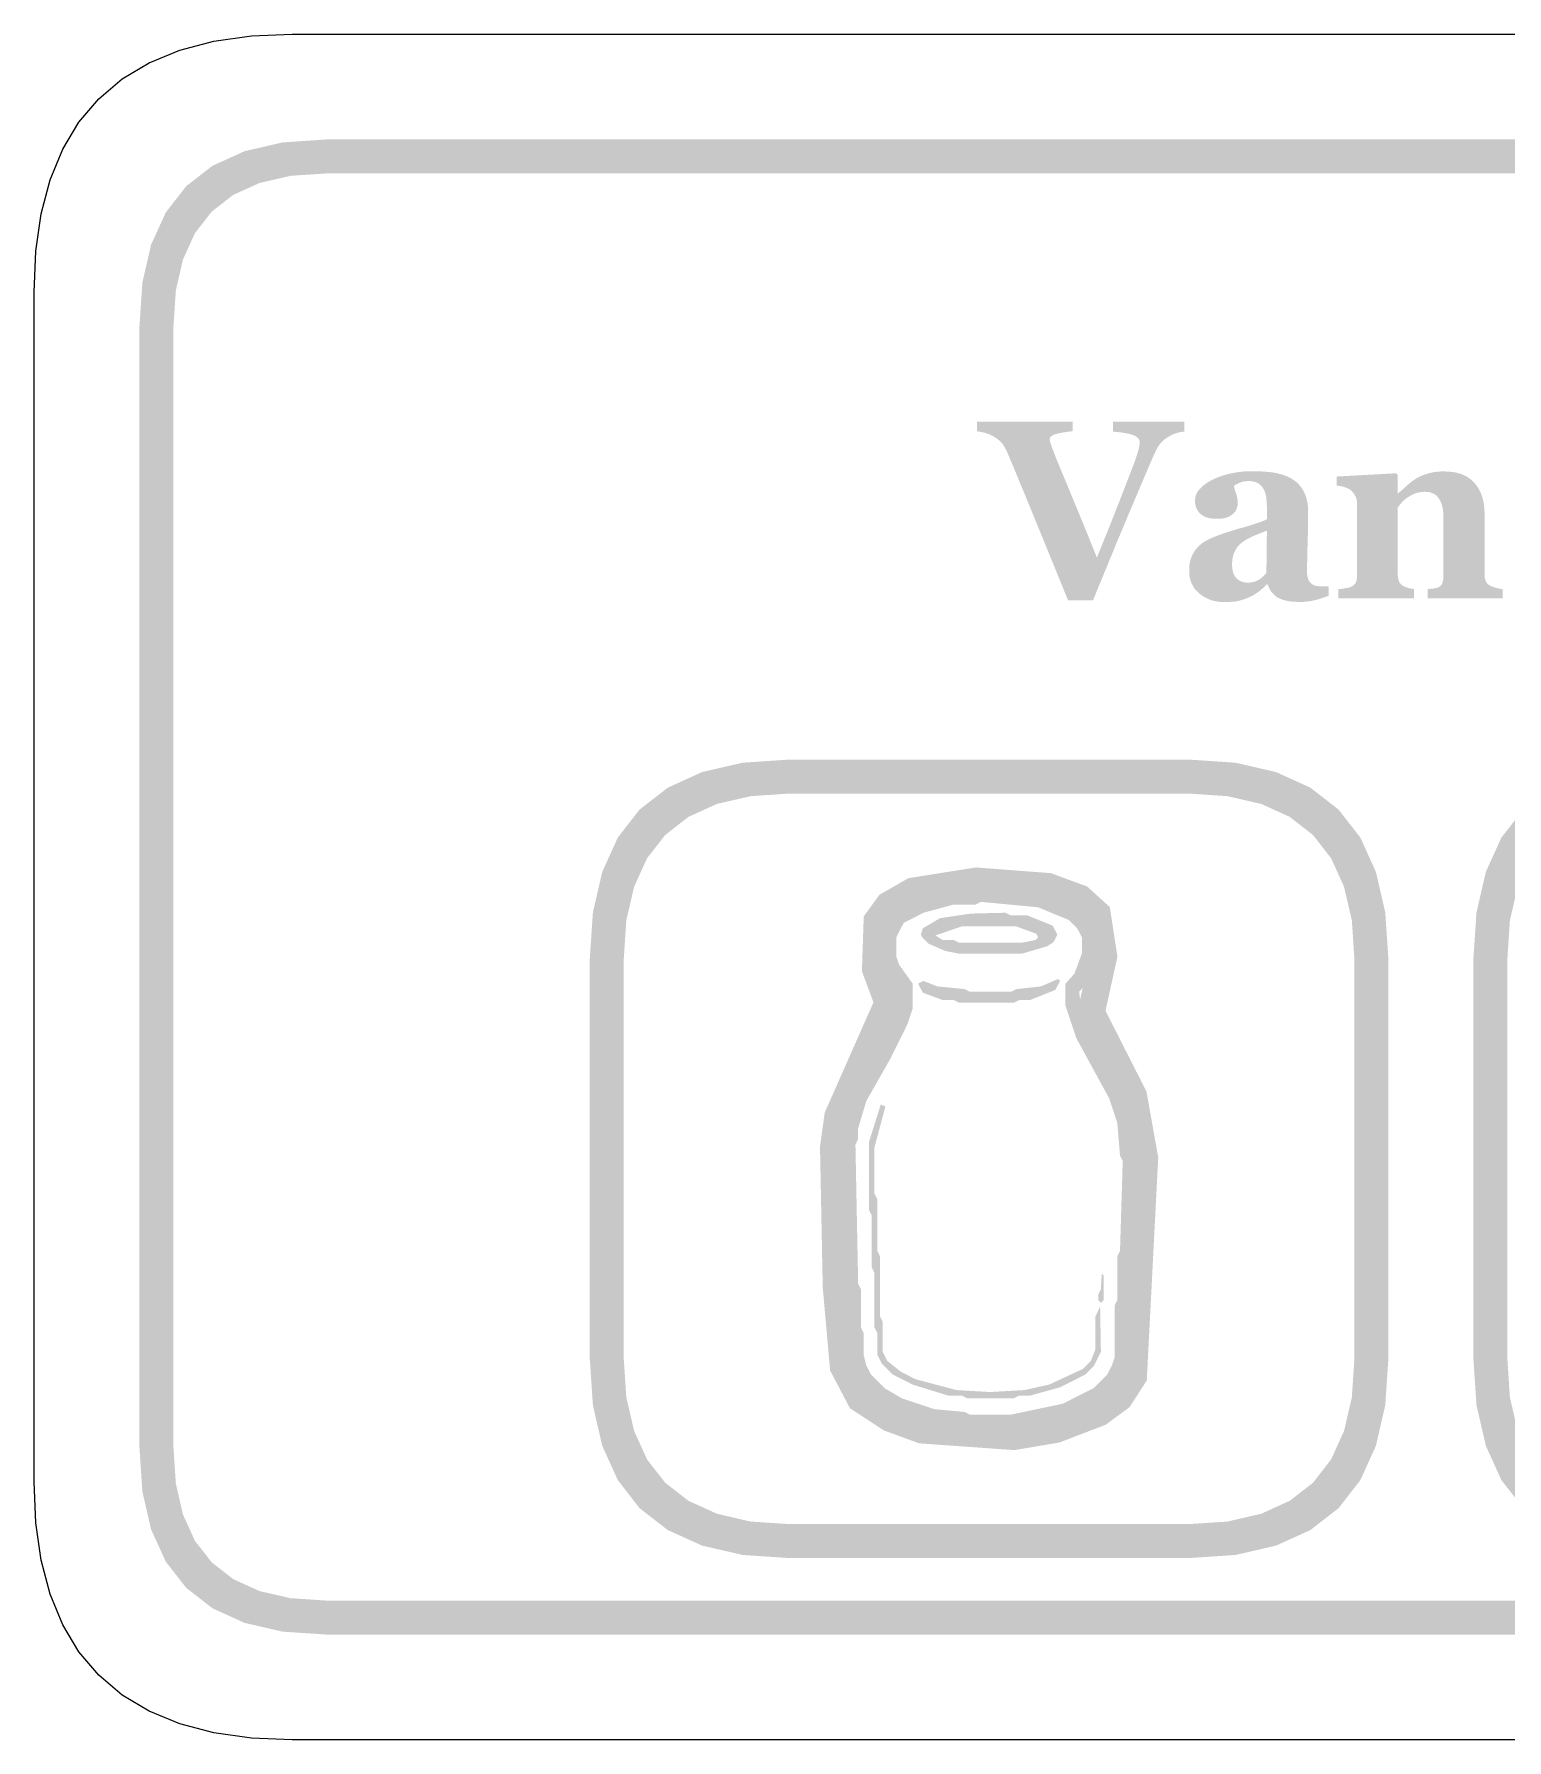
# Model space of a CAD drawing. Header units: millimetres. Extents: x 6 to 294, y 109 to 451.
# Drawn here: x 5.96 to 23.29, y 244.86 to 264.94 of the extents above; entities that cross this region are included whole.
import ezdxf

# ---------------------------------------------------------------- set-up
doc = ezdxf.new("R2010")
doc.units = ezdxf.units.MM
doc.layers.add('CUT', color=1, linetype='Continuous')
doc.layers.add('RASTER', color=7, linetype='Continuous')

msp = doc.modelspace()

# ---------------------------------------------------------------- hatches: boundary and pattern name
at = {"layer": 'RASTER'}
h = msp.add_hatch(color=7, dxfattribs=at)
h.paths.add_polyline_path([(7.2, 261.501), (7.234, 262.016), (7.337, 262.463), (7.509, 262.841), (7.75, 263.151), (8.059, 263.391), (8.438, 263.563), (8.884, 263.666), (9.4, 263.701), (66.6, 263.701), (67.116, 263.666), (67.563, 263.563), (67.941, 263.391), (68.25, 263.151), (68.491, 262.841), (68.663, 262.463), (68.766, 262.016), (68.8, 261.501), (68.8, 248.301), (68.766, 247.785), (68.663, 247.338), (68.491, 246.96), (68.25, 246.651), (67.941, 246.41), (67.563, 246.238), (67.116, 246.135), (66.6, 246.101), (9.4, 246.101), (8.884, 246.135), (8.438, 246.238), (8.059, 246.41), (7.75, 246.651), (7.509, 246.96), (7.337, 247.338), (7.234, 247.785), (7.2, 248.301)])
h.paths.add_polyline_path([(7.6, 261.501), (7.6, 248.301), (7.628, 247.879), (7.712, 247.513), (7.853, 247.204), (8.05, 246.951), (8.303, 246.754), (8.612, 246.613), (8.978, 246.529), (9.4, 246.501), (66.6, 246.501), (67.022, 246.529), (67.387, 246.613), (67.697, 246.754), (67.95, 246.951), (68.147, 247.204), (68.288, 247.513), (68.372, 247.879), (68.4, 248.301), (68.4, 261.501), (68.372, 261.923), (68.288, 262.288), (68.147, 262.598), (67.95, 262.851), (67.697, 263.048), (67.387, 263.188), (67.022, 263.273), (66.6, 263.301), (9.4, 263.301), (8.978, 263.273), (8.612, 263.188), (8.303, 263.048), (8.05, 262.851), (7.853, 262.598), (7.712, 262.288), (7.628, 261.923), (7.6, 261.501)], flags=0)
for points in [[(19.499, 260.262), (19.487, 260.261), (19.475, 260.259), (19.463, 260.258), (19.452, 260.256), (19.44, 260.253), (19.429, 260.251), (19.418, 260.248), (19.407, 260.245), (19.396, 260.241), (19.385, 260.237), (19.373, 260.233), (19.362, 260.228), (19.351, 260.222), (19.339, 260.217), (19.328, 260.21), (19.316, 260.204), (19.301, 260.194), (19.286, 260.185), (19.273, 260.175), (19.26, 260.166), (19.248, 260.156), (19.238, 260.146), (19.228, 260.136), (19.219, 260.125), (19.21, 260.114), (19.201, 260.102), (19.193, 260.09), (19.184, 260.076), (19.176, 260.061), (19.167, 260.045), (19.159, 260.028), (19.15, 260.01), (19.138, 259.984), (19.125, 259.954), (19.111, 259.921), (19.096, 259.886), (19.079, 259.848), (19.062, 259.806), (19.043, 259.762), (19.023, 259.715), (19.002, 259.666), (18.98, 259.615), (18.958, 259.562), (18.935, 259.508), (18.911, 259.452), (18.887, 259.394), (18.861, 259.335), (18.835, 259.273), (18.812, 259.217), (18.788, 259.159), (18.763, 259.1), (18.738, 259.04), (18.712, 258.979), (18.686, 258.916), (18.66, 258.851), (18.633, 258.786), (18.605, 258.72), (18.579, 258.654), (18.552, 258.59), (18.526, 258.526), (18.5, 258.463), (18.474, 258.4), (18.449, 258.338), (18.424, 258.277), (18.129, 258.277), (18.078, 258.403), (18.026, 258.53), (17.975, 258.656), (17.922, 258.784), (17.87, 258.912), (17.818, 259.04), (17.765, 259.169), (17.712, 259.298), (17.661, 259.423), (17.614, 259.538), (17.57, 259.643), (17.531, 259.738), (17.496, 259.823), (17.464, 259.898), (17.437, 259.964), (17.413, 260.019), (17.405, 260.037), (17.396, 260.053), (17.388, 260.069), (17.38, 260.083), (17.372, 260.097), (17.364, 260.109), (17.356, 260.12), (17.348, 260.13), (17.339, 260.139), (17.33, 260.148), (17.319, 260.158), (17.307, 260.168), (17.294, 260.177), (17.28, 260.187), (17.264, 260.197), (17.248, 260.207), (17.235, 260.213), (17.223, 260.219), (17.212, 260.225), (17.201, 260.23), (17.19, 260.235), (17.179, 260.239), (17.169, 260.242), (17.16, 260.245), (17.15, 260.248), (17.139, 260.251), (17.128, 260.253), (17.115, 260.256), (17.102, 260.258), (17.089, 260.261), (17.074, 260.263), (17.059, 260.265), (17.059, 260.379), (18.185, 260.379), (18.185, 260.268), (18.147, 260.263), (18.112, 260.258), (18.081, 260.253), (18.052, 260.248), (18.027, 260.243), (18.005, 260.238), (17.986, 260.233), (17.97, 260.228), (17.957, 260.222), (17.946, 260.216), (17.936, 260.21), (17.928, 260.204), (17.922, 260.197), (17.918, 260.19), (17.915, 260.182), (17.914, 260.174), (17.914, 260.17), (17.914, 260.166), (17.915, 260.162), (17.915, 260.158), (17.916, 260.153), (17.917, 260.149), (17.918, 260.144), (17.919, 260.14), (17.921, 260.135), (17.922, 260.13), (17.924, 260.124), (17.926, 260.118), (17.928, 260.112), (17.93, 260.105), (17.932, 260.098), (17.935, 260.091), (17.947, 260.056), (17.963, 260.016), (17.98, 259.971), (18, 259.921), (18.023, 259.866), (18.048, 259.806), (18.075, 259.74), (18.104, 259.67), (18.137, 259.592), (18.173, 259.504), (18.213, 259.407), (18.257, 259.301), (18.305, 259.185), (18.356, 259.059), (18.411, 258.923), (18.469, 258.778), (18.505, 258.868), (18.54, 258.954), (18.573, 259.036), (18.605, 259.115), (18.635, 259.19), (18.663, 259.262), (18.69, 259.33), (18.715, 259.395), (18.74, 259.457), (18.763, 259.517), (18.786, 259.576), (18.808, 259.632), (18.829, 259.687), (18.849, 259.74), (18.869, 259.791), (18.888, 259.84), (18.897, 259.864), (18.906, 259.886), (18.914, 259.909), (18.922, 259.931), (18.929, 259.953), (18.936, 259.974), (18.943, 259.995), (18.949, 260.015), (18.955, 260.035), (18.96, 260.054), (18.964, 260.071), (18.967, 260.087), (18.97, 260.101), (18.972, 260.115), (18.973, 260.127), (18.973, 260.138), (18.972, 260.149), (18.969, 260.16), (18.964, 260.171), (18.956, 260.181), (18.947, 260.19), (18.935, 260.199), (18.922, 260.208), (18.906, 260.216), (18.887, 260.224), (18.865, 260.231), (18.839, 260.237), (18.81, 260.243), (18.777, 260.249), (18.74, 260.254), (18.7, 260.258), (18.657, 260.262), (18.657, 260.379), (19.499, 260.379)], [(23.245, 258.301), (22.363, 258.301), (22.363, 258.408), (22.37, 258.408), (22.377, 258.409), (22.385, 258.41), (22.394, 258.411), (22.402, 258.412), (22.411, 258.413), (22.42, 258.414), (22.43, 258.415), (22.44, 258.416), (22.449, 258.418), (22.457, 258.419), (22.465, 258.421), (22.472, 258.423), (22.479, 258.425), (22.485, 258.427), (22.49, 258.43), (22.498, 258.434), (22.505, 258.439), (22.511, 258.444), (22.517, 258.449), (22.522, 258.456), (22.526, 258.462), (22.531, 258.469), (22.534, 258.477), (22.537, 258.485), (22.54, 258.494), (22.542, 258.504), (22.544, 258.515), (22.546, 258.526), (22.547, 258.539), (22.547, 258.553), (22.547, 258.567), (22.547, 259.253), (22.547, 259.289), (22.544, 259.323), (22.54, 259.355), (22.534, 259.384), (22.526, 259.411), (22.516, 259.435), (22.505, 259.458), (22.492, 259.478), (22.478, 259.495), (22.462, 259.511), (22.444, 259.524), (22.424, 259.534), (22.403, 259.543), (22.381, 259.549), (22.356, 259.552), (22.331, 259.553), (22.316, 259.553), (22.302, 259.552), (22.288, 259.551), (22.274, 259.549), (22.26, 259.546), (22.247, 259.543), (22.234, 259.54), (22.221, 259.536), (22.209, 259.531), (22.196, 259.526), (22.184, 259.52), (22.171, 259.514), (22.159, 259.507), (22.147, 259.5), (22.135, 259.493), (22.123, 259.484), (22.112, 259.477), (22.102, 259.47), (22.093, 259.462), (22.084, 259.455), (22.076, 259.447), (22.068, 259.44), (22.061, 259.432), (22.054, 259.424), (22.048, 259.417), (22.042, 259.409), (22.036, 259.402), (22.031, 259.395), (22.026, 259.389), (22.021, 259.382), (22.016, 259.376), (22.011, 259.37), (22.011, 258.584), (22.011, 258.571), (22.012, 258.559), (22.013, 258.547), (22.015, 258.536), (22.017, 258.526), (22.019, 258.516), (22.022, 258.507), (22.026, 258.498), (22.03, 258.489), (22.034, 258.482), (22.04, 258.474), (22.045, 258.468), (22.052, 258.461), (22.059, 258.456), (22.066, 258.45), (22.074, 258.446), (22.08, 258.443), (22.087, 258.439), (22.093, 258.436), (22.101, 258.433), (22.108, 258.43), (22.116, 258.428), (22.124, 258.425), (22.133, 258.422), (22.142, 258.42), (22.15, 258.418), (22.159, 258.416), (22.168, 258.414), (22.176, 258.412), (22.185, 258.41), (22.193, 258.409), (22.202, 258.408), (22.202, 258.301), (21.311, 258.301), (21.311, 258.408), (21.32, 258.408), (21.329, 258.409), (21.339, 258.41), (21.348, 258.411), (21.357, 258.412), (21.366, 258.413), (21.376, 258.415), (21.385, 258.416), (21.394, 258.417), (21.403, 258.419), (21.411, 258.42), (21.42, 258.422), (21.427, 258.424), (21.435, 258.426), (21.442, 258.428), (21.449, 258.43), (21.46, 258.434), (21.47, 258.439), (21.48, 258.444), (21.488, 258.45), (21.496, 258.457), (21.503, 258.464), (21.508, 258.471), (21.513, 258.48), (21.517, 258.488), (21.521, 258.498), (21.524, 258.508), (21.526, 258.518), (21.528, 258.53), (21.53, 258.542), (21.53, 258.554), (21.531, 258.567), (21.531, 259.42), (21.53, 259.431), (21.529, 259.443), (21.527, 259.454), (21.525, 259.465), (21.522, 259.476), (21.518, 259.487), (21.513, 259.498), (21.507, 259.509), (21.501, 259.52), (21.495, 259.53), (21.488, 259.54), (21.48, 259.549), (21.472, 259.558), (21.464, 259.566), (21.455, 259.574), (21.446, 259.581), (21.439, 259.585), (21.432, 259.589), (21.424, 259.593), (21.416, 259.597), (21.407, 259.601), (21.398, 259.604), (21.389, 259.607), (21.379, 259.61), (21.369, 259.613), (21.359, 259.616), (21.348, 259.618), (21.337, 259.62), (21.326, 259.622), (21.314, 259.624), (21.302, 259.625), (21.291, 259.626), (21.291, 259.733), (21.989, 259.771), (22.011, 259.75), (22.011, 259.537), (22.017, 259.537), (22.028, 259.547), (22.039, 259.556), (22.05, 259.567), (22.063, 259.577), (22.075, 259.589), (22.089, 259.6), (22.102, 259.612), (22.117, 259.625), (22.131, 259.638), (22.145, 259.649), (22.159, 259.661), (22.173, 259.672), (22.187, 259.682), (22.2, 259.691), (22.213, 259.7), (22.225, 259.709), (22.239, 259.717), (22.254, 259.725), (22.27, 259.733), (22.288, 259.741), (22.306, 259.748), (22.325, 259.755), (22.346, 259.762), (22.367, 259.769), (22.389, 259.774), (22.412, 259.779), (22.435, 259.784), (22.458, 259.787), (22.482, 259.79), (22.506, 259.792), (22.53, 259.793), (22.555, 259.793), (22.613, 259.791), (22.667, 259.785), (22.717, 259.774), (22.764, 259.76), (22.807, 259.741), (22.846, 259.717), (22.881, 259.69), (22.913, 259.658), (22.941, 259.623), (22.965, 259.585), (22.986, 259.544), (23.002, 259.5), (23.015, 259.454), (23.025, 259.405), (23.03, 259.353), (23.032, 259.298), (23.032, 258.581), (23.032, 258.567), (23.033, 258.555), (23.034, 258.543), (23.036, 258.532), (23.039, 258.521), (23.041, 258.512), (23.045, 258.503), (23.048, 258.494), (23.053, 258.486), (23.058, 258.479), (23.064, 258.472), (23.071, 258.465), (23.079, 258.459), (23.088, 258.453), (23.098, 258.448), (23.108, 258.443), (23.114, 258.44), (23.121, 258.438), (23.128, 258.435), (23.135, 258.433), (23.142, 258.43), (23.15, 258.428), (23.158, 258.425), (23.166, 258.422), (23.175, 258.42), (23.184, 258.418), (23.193, 258.416), (23.203, 258.414), (23.213, 258.412), (23.223, 258.41), (23.234, 258.409), (23.245, 258.408)]]:
    msp.add_hatch(color=7, dxfattribs=at).paths.add_polyline_path(points)
h = msp.add_hatch(color=7, dxfattribs=at)
h.paths.add_polyline_path([(21.198, 258.332), (21.182, 258.325), (21.165, 258.318), (21.147, 258.311), (21.128, 258.305), (21.109, 258.298), (21.088, 258.292), (21.068, 258.286), (21.046, 258.28), (21.024, 258.275), (21.001, 258.27), (20.979, 258.266), (20.955, 258.263), (20.932, 258.26), (20.908, 258.258), (20.884, 258.257), (20.86, 258.257), (20.816, 258.258), (20.776, 258.26), (20.738, 258.264), (20.703, 258.27), (20.672, 258.278), (20.643, 258.287), (20.617, 258.298), (20.595, 258.31), (20.574, 258.324), (20.556, 258.34), (20.539, 258.357), (20.523, 258.375), (20.51, 258.395), (20.498, 258.416), (20.488, 258.439), (20.479, 258.463), (20.47, 258.463), (20.458, 258.451), (20.446, 258.439), (20.433, 258.428), (20.421, 258.417), (20.409, 258.407), (20.398, 258.397), (20.386, 258.387), (20.374, 258.378), (20.363, 258.37), (20.351, 258.361), (20.339, 258.354), (20.326, 258.346), (20.314, 258.338), (20.301, 258.331), (20.288, 258.325), (20.275, 258.318), (20.258, 258.311), (20.241, 258.303), (20.224, 258.297), (20.208, 258.29), (20.191, 258.285), (20.175, 258.28), (20.159, 258.275), (20.143, 258.271), (20.126, 258.267), (20.108, 258.264), (20.088, 258.261), (20.066, 258.259), (20.043, 258.258), (20.019, 258.256), (19.993, 258.256), (19.965, 258.255), (19.923, 258.257), (19.883, 258.262), (19.844, 258.269), (19.807, 258.28), (19.772, 258.295), (19.738, 258.312), (19.706, 258.332), (19.675, 258.356), (19.647, 258.382), (19.622, 258.41), (19.602, 258.44), (19.585, 258.472), (19.572, 258.507), (19.562, 258.543), (19.557, 258.581), (19.555, 258.622), (19.555, 258.645), (19.556, 258.667), (19.558, 258.689), (19.561, 258.71), (19.565, 258.729), (19.57, 258.748), (19.575, 258.766), (19.581, 258.783), (19.588, 258.8), (19.596, 258.816), (19.604, 258.831), (19.613, 258.846), (19.623, 258.861), (19.633, 258.875), (19.644, 258.888), (19.656, 258.901), (19.667, 258.913), (19.679, 258.924), (19.691, 258.934), (19.703, 258.944), (19.716, 258.954), (19.73, 258.963), (19.743, 258.971), (19.758, 258.979), (19.772, 258.987), (19.787, 258.994), (19.803, 259.001), (19.818, 259.009), (19.834, 259.016), (19.851, 259.023), (19.867, 259.029), (19.884, 259.036), (19.918, 259.048), (19.953, 259.061), (19.991, 259.073), (20.029, 259.085), (20.07, 259.098), (20.112, 259.111), (20.155, 259.124), (20.201, 259.136), (20.245, 259.149), (20.287, 259.162), (20.325, 259.174), (20.36, 259.186), (20.392, 259.197), (20.422, 259.208), (20.447, 259.219), (20.47, 259.23), (20.47, 259.37), (20.47, 259.38), (20.47, 259.39), (20.469, 259.401), (20.469, 259.413), (20.468, 259.425), (20.467, 259.438), (20.466, 259.452), (20.464, 259.467), (20.463, 259.482), (20.461, 259.496), (20.458, 259.509), (20.455, 259.522), (20.452, 259.534), (20.448, 259.546), (20.444, 259.557), (20.439, 259.568), (20.434, 259.579), (20.428, 259.59), (20.421, 259.601), (20.413, 259.611), (20.405, 259.621), (20.396, 259.63), (20.386, 259.639), (20.375, 259.647), (20.364, 259.655), (20.351, 259.661), (20.338, 259.667), (20.324, 259.671), (20.309, 259.675), (20.293, 259.677), (20.277, 259.679), (20.259, 259.679), (20.243, 259.679), (20.228, 259.678), (20.214, 259.677), (20.2, 259.675), (20.187, 259.672), (20.175, 259.669), (20.163, 259.665), (20.152, 259.661), (20.141, 259.656), (20.131, 259.652), (20.122, 259.647), (20.113, 259.642), (20.104, 259.638), (20.096, 259.633), (20.089, 259.628), (20.082, 259.624), (20.083, 259.616), (20.085, 259.607), (20.088, 259.597), (20.09, 259.587), (20.094, 259.575), (20.098, 259.562), (20.102, 259.549), (20.107, 259.534), (20.112, 259.519), (20.116, 259.504), (20.119, 259.49), (20.122, 259.475), (20.125, 259.461), (20.126, 259.447), (20.127, 259.432), (20.127, 259.418), (20.127, 259.412), (20.127, 259.405), (20.126, 259.398), (20.124, 259.39), (20.122, 259.382), (20.12, 259.374), (20.117, 259.365), (20.114, 259.356), (20.111, 259.347), (20.107, 259.338), (20.103, 259.33), (20.098, 259.323), (20.093, 259.316), (20.088, 259.309), (20.082, 259.303), (20.076, 259.297), (20.068, 259.29), (20.059, 259.283), (20.05, 259.277), (20.04, 259.271), (20.031, 259.265), (20.021, 259.26), (20.011, 259.256), (20.001, 259.251), (19.99, 259.248), (19.977, 259.244), (19.963, 259.242), (19.948, 259.239), (19.931, 259.238), (19.913, 259.236), (19.893, 259.236), (19.873, 259.235), (19.843, 259.236), (19.815, 259.239), (19.789, 259.244), (19.765, 259.25), (19.742, 259.259), (19.722, 259.269), (19.703, 259.281), (19.687, 259.295), (19.672, 259.31), (19.659, 259.327), (19.648, 259.344), (19.639, 259.363), (19.632, 259.383), (19.627, 259.404), (19.625, 259.426), (19.624, 259.449), (19.625, 259.469), (19.628, 259.489), (19.633, 259.508), (19.64, 259.527), (19.649, 259.545), (19.66, 259.563), (19.673, 259.58), (19.689, 259.596), (19.705, 259.612), (19.723, 259.628), (19.742, 259.642), (19.761, 259.656), (19.781, 259.669), (19.803, 259.681), (19.825, 259.693), (19.848, 259.704), (19.871, 259.715), (19.896, 259.725), (19.921, 259.734), (19.947, 259.743), (19.974, 259.751), (20.002, 259.759), (20.03, 259.766), (20.06, 259.772), (20.09, 259.778), (20.119, 259.783), (20.148, 259.787), (20.176, 259.79), (20.203, 259.793), (20.23, 259.795), (20.257, 259.796), (20.283, 259.796), (20.318, 259.796), (20.352, 259.795), (20.386, 259.794), (20.419, 259.792), (20.451, 259.79), (20.483, 259.787), (20.513, 259.784), (20.543, 259.78), (20.573, 259.775), (20.601, 259.769), (20.629, 259.762), (20.656, 259.754), (20.683, 259.744), (20.708, 259.734), (20.733, 259.723), (20.757, 259.71), (20.779, 259.696), (20.8, 259.681), (20.82, 259.665), (20.839, 259.647), (20.856, 259.628), (20.873, 259.607), (20.888, 259.585), (20.902, 259.561), (20.914, 259.536), (20.925, 259.509), (20.934, 259.48), (20.942, 259.449), (20.948, 259.416), (20.952, 259.382), (20.954, 259.345), (20.955, 259.307), (20.955, 259.265), (20.955, 259.221), (20.954, 259.174), (20.953, 259.126), (20.953, 259.076), (20.951, 259.024), (20.95, 258.97), (20.948, 258.915), (20.947, 258.86), (20.946, 258.811), (20.944, 258.766), (20.944, 258.726), (20.943, 258.691), (20.942, 258.661), (20.942, 258.636), (20.942, 258.616), (20.942, 258.6), (20.943, 258.585), (20.945, 258.57), (20.947, 258.557), (20.95, 258.544), (20.953, 258.533), (20.957, 258.522), (20.962, 258.512), (20.967, 258.503), (20.973, 258.494), (20.979, 258.486), (20.987, 258.478), (20.995, 258.472), (21.003, 258.465), (21.013, 258.46), (21.022, 258.455), (21.029, 258.452), (21.037, 258.449), (21.045, 258.447), (21.055, 258.445), (21.065, 258.444), (21.076, 258.442), (21.088, 258.441), (21.101, 258.441), (21.114, 258.44), (21.127, 258.44), (21.14, 258.439), (21.152, 258.439), (21.164, 258.439), (21.176, 258.439), (21.187, 258.439), (21.198, 258.438)])
h.paths.add_polyline_path([(20.47, 259.095), (20.45, 259.088), (20.429, 259.08), (20.409, 259.073), (20.389, 259.065), (20.368, 259.057), (20.348, 259.048), (20.328, 259.04), (20.308, 259.031), (20.288, 259.022), (20.269, 259.013), (20.251, 259.004), (20.234, 258.994), (20.218, 258.985), (20.203, 258.975), (20.189, 258.965), (20.176, 258.956), (20.163, 258.945), (20.15, 258.934), (20.138, 258.922), (20.127, 258.909), (20.117, 258.895), (20.108, 258.881), (20.099, 258.866), (20.091, 258.851), (20.084, 258.835), (20.077, 258.818), (20.072, 258.8), (20.068, 258.781), (20.064, 258.762), (20.062, 258.742), (20.061, 258.722), (20.06, 258.701), (20.061, 258.673), (20.063, 258.648), (20.067, 258.624), (20.073, 258.602), (20.08, 258.582), (20.089, 258.565), (20.1, 258.549), (20.112, 258.535), (20.125, 258.523), (20.14, 258.513), (20.154, 258.504), (20.17, 258.497), (20.187, 258.491), (20.204, 258.487), (20.222, 258.485), (20.24, 258.484), (20.26, 258.484), (20.279, 258.486), (20.297, 258.489), (20.314, 258.492), (20.33, 258.497), (20.345, 258.502), (20.359, 258.509), (20.373, 258.517), (20.386, 258.525), (20.398, 258.534), (20.41, 258.544), (20.422, 258.554), (20.433, 258.564), (20.444, 258.575), (20.454, 258.586), (20.464, 258.598)], flags=0)
h = msp.add_hatch(color=7, dxfattribs=at)
h.paths.add_polyline_path([(12.5, 254.051), (12.537, 254.602), (12.647, 255.079), (12.83, 255.483), (13.087, 255.813), (13.418, 256.07), (13.822, 256.254), (14.299, 256.364), (14.85, 256.401), (19.55, 256.401), (20.101, 256.364), (20.578, 256.254), (20.982, 256.07), (21.313, 255.813), (21.57, 255.483), (21.753, 255.079), (21.863, 254.602), (21.9, 254.051), (21.9, 249.351), (21.863, 248.8), (21.753, 248.323), (21.57, 247.919), (21.313, 247.588), (20.982, 247.331), (20.578, 247.148), (20.101, 247.038), (19.55, 247.001), (14.85, 247.001), (14.299, 247.038), (13.822, 247.148), (13.418, 247.331), (13.087, 247.588), (12.83, 247.919), (12.647, 248.323), (12.537, 248.8), (12.5, 249.351)])
h.paths.add_polyline_path([(12.9, 254.051), (12.9, 249.351), (12.93, 248.894), (13.022, 248.498), (13.174, 248.163), (13.388, 247.888), (13.662, 247.675), (13.997, 247.523), (14.393, 247.431), (14.85, 247.401), (19.55, 247.401), (20.007, 247.431), (20.403, 247.523), (20.738, 247.675), (21.013, 247.888), (21.226, 248.163), (21.378, 248.498), (21.47, 248.894), (21.5, 249.351), (21.5, 254.051), (21.47, 254.508), (21.378, 254.904), (21.226, 255.239), (21.013, 255.513), (20.738, 255.727), (20.403, 255.879), (20.007, 255.97), (19.55, 256.001), (14.85, 256.001), (14.393, 255.97), (13.997, 255.879), (13.662, 255.727), (13.388, 255.513), (13.174, 255.239), (13.022, 254.904), (12.93, 254.508), (12.9, 254.051)], flags=0)
h = msp.add_hatch(color=7, dxfattribs=at)
h.paths.add_polyline_path([(22.9, 254.051), (22.937, 254.602), (23.047, 255.079), (23.23, 255.483), (23.488, 255.813), (23.818, 256.07), (24.222, 256.254), (24.699, 256.364), (25.25, 256.401), (29.95, 256.401), (30.501, 256.364), (30.978, 256.254), (31.382, 256.07), (31.713, 255.813), (31.97, 255.483), (32.153, 255.079), (32.263, 254.602), (32.3, 254.051), (32.3, 249.351), (32.263, 248.8), (32.153, 248.323), (31.97, 247.919), (31.713, 247.588), (31.382, 247.331), (30.978, 247.148), (30.501, 247.038), (29.95, 247.001), (25.25, 247.001), (24.699, 247.038), (24.222, 247.148), (23.818, 247.331), (23.488, 247.588), (23.23, 247.919), (23.047, 248.323), (22.937, 248.8), (22.9, 249.351)])
h.paths.add_polyline_path([(23.3, 254.051), (23.3, 249.351), (23.33, 248.894), (23.422, 248.498), (23.574, 248.163), (23.788, 247.888), (24.062, 247.675), (24.397, 247.523), (24.793, 247.431), (25.25, 247.401), (29.95, 247.401), (30.407, 247.431), (30.803, 247.523), (31.138, 247.675), (31.413, 247.888), (31.626, 248.163), (31.778, 248.498), (31.87, 248.894), (31.9, 249.351), (31.9, 254.051), (31.87, 254.508), (31.778, 254.904), (31.626, 255.239), (31.413, 255.513), (31.138, 255.727), (30.803, 255.879), (30.407, 255.97), (29.95, 256.001), (25.25, 256.001), (24.793, 255.97), (24.397, 255.879), (24.062, 255.727), (23.788, 255.513), (23.574, 255.239), (23.422, 254.904), (23.33, 254.508), (23.3, 254.051)], flags=0)
h = msp.add_hatch(color=7, dxfattribs=at)
h.paths.add_polyline_path([(17.046, 255.131), (17.928, 255.064), (18.354, 254.907), (18.621, 254.665), (18.711, 254.079), (18.57, 253.444), (19.052, 252.495), (19.191, 251.718), (19.056, 249.092), (18.853, 248.777), (18.571, 248.57), (18.026, 248.361), (17.497, 248.272), (16.376, 248.352), (15.962, 248.504), (15.562, 248.765), (15.329, 249.209), (15.242, 250.19), (15.21, 251.846), (15.266, 252.247), (15.839, 253.543), (15.703, 253.91), (15.725, 254.556), (15.909, 254.809), (16.25, 255.005)])
h.paths.add_polyline_path([(17.059, 254.809), (16.358, 254.698), (16.128, 254.566), (16.042, 254.447), (16.025, 253.962), (16.185, 253.533), (15.576, 252.158), (15.53, 251.827), (15.562, 250.207), (15.642, 249.301), (15.807, 248.987), (16.107, 248.792), (16.444, 248.668), (17.481, 248.594), (17.941, 248.671), (18.417, 248.854), (18.616, 249), (18.741, 249.193), (18.869, 251.698), (18.745, 252.392), (18.232, 253.401), (18.386, 254.089), (18.322, 254.504), (18.185, 254.628), (17.859, 254.748), (17.059, 254.809)], flags=0)
h = msp.add_hatch(color=7, dxfattribs=at)
h.paths.add_polyline_path([(16.856, 254.877), (17.521, 254.887), (17.585, 254.855), (17.714, 254.855), (18.067, 254.758), (18.301, 254.639), (18.366, 254.575), (18.452, 254.405), (18.484, 254.18), (18.452, 254.116), (18.452, 253.956), (18.366, 253.785), (18.26, 253.667), (18.292, 253.41), (18.475, 253.015), (18.838, 252.35), (18.934, 251.901), (18.934, 250.873), (18.902, 250.809), (18.902, 250.135), (18.87, 250.07), (18.87, 249.396), (18.838, 249.236), (18.751, 249.065), (18.526, 248.841), (18.067, 248.625), (17.65, 248.529), (17.425, 248.529), (17.361, 248.497), (17.039, 248.497), (16.975, 248.529), (16.558, 248.561), (16.237, 248.658), (15.874, 248.841), (15.681, 249.033), (15.595, 249.203), (15.53, 249.46), (15.498, 250.424), (15.466, 250.488), (15.466, 251.997), (15.595, 252.446), (16.076, 253.345), (16.14, 253.57), (16.131, 253.689), (16.034, 253.785), (15.948, 253.956), (15.916, 254.309), (16.034, 254.575), (16.163, 254.672), (16.526, 254.823)])
h.paths.add_polyline_path([(17.104, 254.726), (17.039, 254.694), (16.783, 254.694), (16.429, 254.598), (16.195, 254.479), (16.108, 254.309), (16.108, 254.084), (16.14, 253.988), (16.301, 253.763), (16.301, 253.474), (16.237, 253.281), (16.034, 252.873), (15.755, 252.382), (15.659, 252.061), (15.659, 251.933), (15.627, 251.868), (15.659, 250.231), (15.691, 250.167), (15.691, 249.717), (15.723, 249.653), (15.723, 249.396), (15.755, 249.268), (15.81, 249.162), (15.97, 249.001), (16.173, 248.882), (16.558, 248.754), (16.911, 248.722), (16.975, 248.69), (17.457, 248.69), (18.067, 248.818), (18.43, 249.001), (18.59, 249.162), (18.645, 249.268), (18.677, 249.364), (18.677, 249.974), (18.709, 250.038), (18.709, 250.552), (18.741, 250.616), (18.773, 251.676), (18.741, 251.74), (18.709, 252.125), (18.613, 252.414), (18.227, 253.121), (18.099, 253.506), (18.099, 253.763), (18.205, 253.882), (18.292, 254.116), (18.292, 254.309), (18.237, 254.415), (18.141, 254.511), (17.778, 254.662)], flags=0)
h.paths.add_polyline_path([(16.985, 254.588), (17.393, 254.598), (17.457, 254.566), (17.65, 254.566), (17.948, 254.447), (18.003, 254.341), (17.961, 254.254), (17.884, 254.203), (17.585, 254.116), (16.847, 254.116), (16.686, 254.148), (16.484, 254.235), (16.42, 254.299), (16.397, 254.341), (16.42, 254.415), (16.622, 254.534)], flags=0)
h.paths.add_polyline_path([(16.879, 254.437), (16.567, 254.331), (16.654, 254.277), (16.783, 254.277), (16.847, 254.245), (17.585, 254.245), (17.746, 254.277), (17.778, 254.309), (17.755, 254.351), (17.521, 254.437)], flags=0)
h.paths.add_polyline_path([(18.012, 253.818), (18.035, 253.795), (17.98, 253.689), (17.682, 253.57), (17.553, 253.57), (17.489, 253.538), (16.847, 253.538), (16.783, 253.57), (16.654, 253.57), (16.42, 253.657), (16.365, 253.763), (16.429, 253.795), (16.59, 253.731), (16.911, 253.699), (16.975, 253.667), (17.457, 253.667), (17.521, 253.699), (17.81, 253.731)], flags=0)
h.paths.add_polyline_path([(15.925, 252.34), (15.98, 252.318), (15.851, 251.836), (15.851, 251.291), (15.884, 251.226), (15.884, 250.616), (15.916, 250.552), (15.916, 249.846), (15.948, 249.781), (15.948, 249.428), (16.002, 249.322), (16.163, 249.194), (16.333, 249.107), (16.815, 248.979), (17.21, 248.956), (17.617, 248.979), (17.906, 249.043), (18.301, 249.226), (18.398, 249.322), (18.452, 249.46), (18.452, 249.846), (18.507, 249.964), (18.516, 249.428), (18.43, 249.258), (18.333, 249.162), (18.035, 249.011), (17.682, 248.914), (17.553, 248.914), (17.489, 248.882), (16.943, 248.882), (16.879, 248.914), (16.718, 248.914), (16.301, 249.043), (16.067, 249.162), (15.938, 249.29), (15.884, 249.396), (15.884, 249.653), (15.851, 249.717), (15.851, 250.359), (15.819, 250.424), (15.819, 251.034), (15.787, 251.098), (15.787, 251.901)], flags=0)
h.paths.add_polyline_path([(18.526, 250.35), (18.549, 250.327), (18.549, 250.038), (18.516, 250.006), (18.484, 250.038), (18.484, 250.102), (18.516, 250.167)], flags=0)

# ---------------------------------------------------------------- linework, layer by layer
at = {"layer": 'CUT'}
msp.add_lwpolyline([(67.001, 244.861), (8.999, 244.861), (8.517, 244.882), (8.075, 244.945), (7.675, 245.05), (7.315, 245.198), (6.997, 245.389), (6.722, 245.622), (6.488, 245.898), (6.297, 246.216), (6.149, 246.576), (6.044, 246.976), (5.981, 247.418), (5.96, 247.9), (5.96, 261.902), (5.981, 262.384), (6.044, 262.825), (6.149, 263.226), (6.297, 263.585), (6.488, 263.903), (6.722, 264.179), (6.997, 264.413), (7.315, 264.603), (7.675, 264.751), (8.075, 264.857), (8.517, 264.92), (8.999, 264.941), (67.001, 264.941)], dxfattribs=at)

doc.saveas('drawing.dxf')
